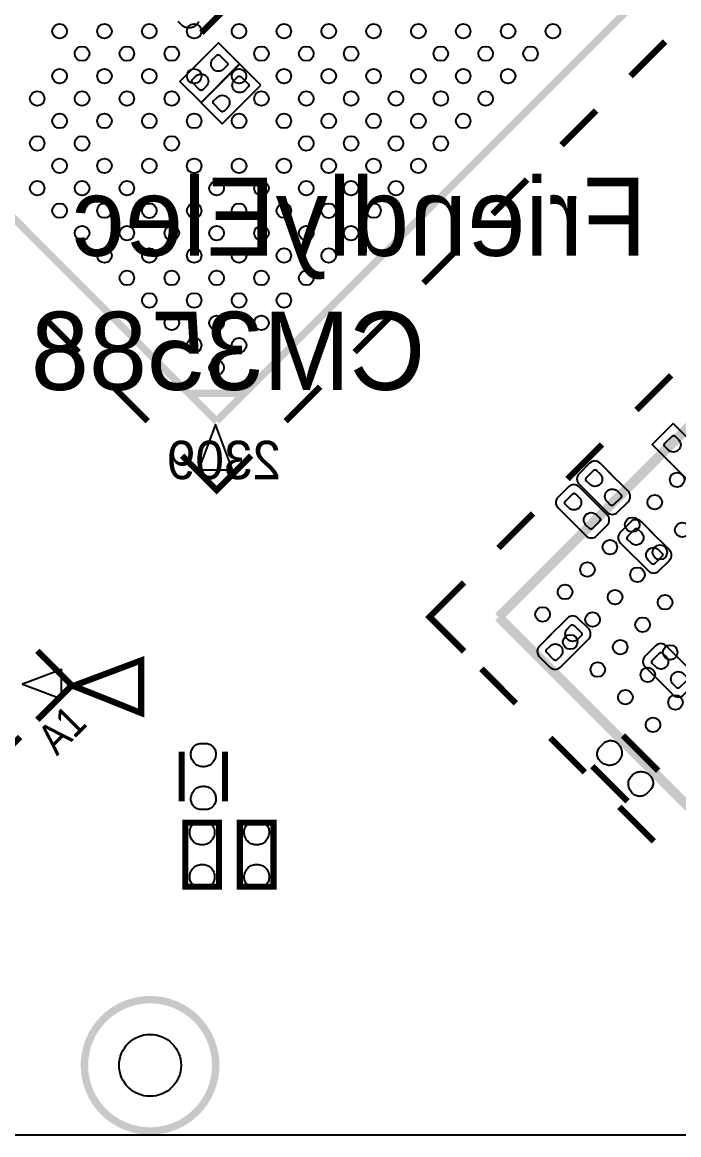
# Model space of a CAD drawing. Extents: x 0 to 69.8, y 0 to 65.
# Drawn here: x 23.52 to 36.97, y 0 to 22.8 of the extents above; entities that cross this region are included whole.
import ezdxf

# ---------------------------------------------------------------- set-up
doc = ezdxf.new("R2010")
doc.units = 0
for name, color, linetype in [('BG_OUTLINE', 254, 'CONTINUOUS'), ('PG_SILKSCREEN_BOTTOM', 12, 'CONTINUOUS'), ('PG_SILKSCREEN_TOP', 254, 'CONTINUOUS'), ('PIN_BOTTOM', 1, 'CONTINUOUS'), ('PIN_TOP', 110, 'CONTINUOUS')]:
    doc.layers.add(name, color=color, linetype=linetype)

msp = doc.modelspace()

# ---------------------------------------------------------------- linework, layer by layer
at = {"layer": 'BG_OUTLINE'}
msp.add_lwpolyline([(2.999994, 0), (51.999998, 0, 0.414213), (54.999992, 2.999994), (54.999992, 62.000003, 0.414213), (51.999998, 64.999997), (2.999994, 64.999997, 0.414213), (0, 62.000003), (0, 2.999994, 0.414212)], format="xyb", close=True, dxfattribs=at)
at = {"layer": 'PG_SILKSCREEN_BOTTOM', "const_width": 0.127}
for points in [[(27.185595, 22.578593), (27.90411, 23.297109)], [(36.548695, 7.461148), (35.830307, 8.179537)], [(26.784351, 7.848549), (26.784351, 6.8326)], [(27.6733, 6.8326), (27.6733, 7.848549)], [(35.201708, 7.550937), (35.920096, 6.832549)], [(27.5479, 5.084902), (27.547926, 6.394882), (26.8589, 6.394907), (26.8589, 5.084902), (27.5479, 5.084902)], [(28.6655, 5.084902), (28.665526, 6.394882), (27.9765, 6.394907), (27.9765, 5.084902), (28.6655, 5.084902)]]:
    msp.add_lwpolyline(points, dxfattribs=at)
at = {"layer": 'PG_SILKSCREEN_BOTTOM'}
for points in [[(27.970505, 21.944711), (27.539493, 22.375698), (26.749197, 21.585504), (27.180311, 21.15439), (27.970505, 21.944711)], [(28.405099, 21.50679), (27.974011, 21.937904), (27.18369, 21.147608), (27.614804, 20.716494), (28.405099, 21.50679)], [(36.860404, 14.571955), (36.429391, 14.14084), (37.219585, 13.350646), (37.650699, 13.781659), (36.860404, 14.571955)]]:
    msp.add_lwpolyline(points, dxfattribs=at)
for points in [[(35.594595, 13.528192), (35.361093, 13.761695, 0.414093), (35.145599, 13.761695), (34.93008, 13.546201, 0.414379), (34.93008, 13.33058), (35.50478, 12.75588, 0.4144), (35.720401, 12.75588), (35.935895, 12.971399, 0.414114), (35.935895, 13.186893), (35.522789, 13.599998)], [(35.162795, 13.045592), (34.929293, 13.279095, 0.414112), (34.713799, 13.279095), (34.49828, 13.063601, 0.414379), (34.49828, 12.84798), (35.07298, 12.27328, 0.414197), (35.288499, 12.27328), (35.503993, 12.488799, 0.414298), (35.503993, 12.704293), (35.090989, 13.117398)], [(36.439907, 12.325655), (36.206405, 12.559157, 0.414249), (35.990886, 12.559157), (35.77529, 12.343638, 0.414166), (35.77529, 12.128144), (36.350092, 11.553342, 0.414059), (36.565586, 11.553342), (36.781105, 11.768938, 0.414142), (36.781105, 11.984457), (36.367999, 12.397537)], [(34.350782, 10.24542), (34.117305, 10.011918, 0.414159), (34.117305, 9.796399), (34.332799, 9.580905, 0.414392), (34.548394, 9.580905), (35.123095, 10.155606, 0.414195), (35.123095, 10.371099), (34.907601, 10.58672, 0.414284), (34.69198, 10.58672), (34.279002, 10.173614)], [(36.947805, 9.785655), (36.714303, 10.019157, 0.414106), (36.498809, 10.019157), (36.28329, 9.803638, 0.414337), (36.28329, 9.588043), (36.857991, 9.013342, 0.414202), (37.07351, 9.013342), (37.289003, 9.228836, 0.41434), (37.289003, 9.444355), (36.875999, 9.857435)]]:
    msp.add_lwpolyline(points, format="xyb", dxfattribs=at)
at = {"layer": 'PG_SILKSCREEN_TOP'}
for points, const_width in [([(27.499996, 14.622094), (11.236503, 30.885511)], 0.150089), ([(43.763413, 30.885511), (27.499996, 14.622094)], 0.150089), ([(36.692408, 22.400209), (35.985196, 21.693099)], 0.127), ([(33.280909, 10.609656), (43.887695, 21.216442)], 0.199898), ([(35.278111, 20.985988), (34.571, 20.278903)], 0.127), ([(33.86389, 19.571792), (33.156804, 18.864707)], 0.127), ([(32.449694, 18.157596), (31.742609, 17.450511)], 0.127), ([(24.671503, 16.03629), (23.964392, 16.743401)], 0.127), ([(31.035498, 16.743401), (30.328387, 16.03629)], 0.127), ([(36.1093, 14.852345), (36.816386, 15.559456)], 0.127), ([(26.085698, 14.622094), (25.378689, 15.329205)], 0.127), ([(29.621302, 15.329205), (28.914192, 14.622094)], 0.127), ([(28.01559, 15.190597), (26.981099, 15.190597)], 0.150089), ([(34.695105, 13.438149), (35.40219, 14.145158)], 0.127), ([(26.792911, 13.915009), (27.499996, 13.207898), (28.207106, 13.915009)], 0.127), ([(33.280909, 12.023852), (33.987994, 12.731039)], 0.127), ([(32.573798, 9.902546), (31.866688, 10.609656), (32.573798, 11.316741)], 0.127), ([(40.351888, 3.538652), (33.280909, 10.609656)], 0.199898), ([(23.827105, 8.501634), (24.534292, 9.208719), (23.827105, 9.91583)], 0.127), ([(24.534292, 9.208719), (25.955498, 8.641715), (25.955498, 9.719335), (24.518595, 9.180525)], 0.127), ([(32.92729, 9.549155), (33.634299, 8.842045)], 0.127), ([(23.473689, 8.148218), (22.766604, 7.441032)], 0.127), ([(34.341486, 8.134858), (35.048596, 7.427747)], 0.127), ([(35.755707, 6.720738), (36.462995, 6.01345)], 0.127)]:
    msp.add_lwpolyline(points, dxfattribs=dict(at, const_width=const_width))
for points in [[(27.826894, 13.624306), (27.477593, 14.5558), (27.128191, 13.624306)], [(27.826792, 13.624204), (27.477695, 14.555699), (27.128191, 13.624204)], [(24.319001, 8.930996), (24.319001, 9.530893), (23.5188, 9.231097)]]:
    msp.add_lwpolyline(points, close=True, dxfattribs=at)
at = {"layer": 'PG_SILKSCREEN_TOP', "const_width": 0.1524}
msp.add_lwpolyline([(27.4828, 1.4224, 1), (24.7904, 1.4224, 1), (27.4828, 1.4224)], format="xyb", dxfattribs=at)
at = {"layer": 'PIN_BOTTOM'}
msp.add_lwpolyline([(27.132636, 22.804907), (27.119428, 22.78474), (27.104289, 22.766071), (27.087449, 22.748824), (27.072107, 22.733203), (27.055216, 22.719538), (27.037132, 22.707524), (27.017878, 22.697618), (26.997355, 22.689693), (26.976502, 22.683978), (26.955166, 22.680574), (26.9335, 22.679304), (26.911529, 22.680371), (26.890167, 22.683775), (26.869187, 22.689363), (26.848892, 22.697059), (26.829385, 22.706965), (26.811122, 22.718979), (26.794308, 22.732695), (26.711834, 22.815144)], dxfattribs=at)
for points in [[(27.430679, 22.048165), (27.502536, 22.119996, -0.376089), (27.566849, 22.115755), (27.719528, 21.963101, -0.366021), (27.714778, 21.907754), (27.642947, 21.835897, -0.999197)], [(27.2891, 21.48205), (27.217243, 21.410219, -0.376089), (27.15293, 21.414461), (27.000251, 21.567115, -0.366021), (27.005001, 21.622461), (27.076832, 21.694318, -0.999197)], [(27.865197, 21.610269), (27.937054, 21.6821, -0.376089), (28.001366, 21.677859), (28.154046, 21.525205, -0.366021), (28.149296, 21.469858), (28.077465, 21.398001, -0.999197)], [(27.723617, 21.044154), (27.651761, 20.972323, -0.376089), (27.587448, 20.976565), (27.434769, 21.129219, -0.366021), (27.439518, 21.184565), (27.51135, 21.256422, -0.999197)], [(36.75695, 14.032027), (36.685118, 14.103883, -0.376089), (36.68936, 14.168196), (36.842014, 14.320876, -0.366021), (36.897361, 14.316126), (36.969217, 14.244295, -0.999197)], [(35.149942, 13.32959), (35.078111, 13.401446, -0.376089), (35.082353, 13.465759), (35.235007, 13.618439, -0.366021), (35.290354, 13.613689), (35.36221, 13.541858, -0.999197)], [(35.716058, 13.18801), (35.787889, 13.116154, -0.376089), (35.783647, 13.051841), (35.630993, 12.899161, -0.366021), (35.575646, 12.903911), (35.50379, 12.975742, -0.999197)], [(34.718142, 12.84699), (34.646311, 12.918846, -0.376089), (34.650553, 12.983159), (34.803207, 13.135839, -0.366021), (34.858554, 13.131089), (34.93041, 13.059258, -0.999197)], [(35.284258, 12.70541), (35.356089, 12.633554, -0.376089), (35.351847, 12.569241), (35.199193, 12.416561, -0.366021), (35.143846, 12.421311), (35.07199, 12.493142, -0.999197)], [(35.995153, 12.127027), (35.923322, 12.198883, -0.376089), (35.927563, 12.263196), (36.080217, 12.415876, -0.366021), (36.135564, 12.411126), (36.207421, 12.339295, -0.999197)], [(36.561268, 11.985447), (36.633099, 11.913591, -0.376089), (36.628857, 11.849278), (36.476203, 11.696598, -0.366021), (36.420857, 11.701348), (36.349, 11.773179, -0.999197)], [(34.69099, 10.366858), (34.762846, 10.438689, -0.376089), (34.827159, 10.434447), (34.979839, 10.281793, -0.366021), (34.975089, 10.226446), (34.903258, 10.15459, -0.999197)], [(34.54941, 9.800742), (34.477554, 9.728911, -0.376089), (34.413241, 9.733153), (34.260561, 9.885807, -0.366021), (34.265311, 9.941154), (34.337142, 10.01301, -0.999197)], [(36.503153, 9.587027), (36.431322, 9.658883, -0.376089), (36.435563, 9.723196), (36.588217, 9.875876, -0.366021), (36.643564, 9.871126), (36.715421, 9.799295, -0.999197)], [(37.069268, 9.445447), (37.141099, 9.373591, -0.376089), (37.136857, 9.309278), (36.984203, 9.156598, -0.366021), (36.928857, 9.161348), (36.857, 9.233179, -0.999197)]]:
    msp.add_lwpolyline(points, format="xyb", close=True, dxfattribs=at)
for points in [[(27.482521, 7.823098), (27.483816, 7.798994), (27.482521, 7.775092), (27.479523, 7.751293), (27.474215, 7.727594), (27.466519, 7.704811), (27.457121, 7.682687), (27.445716, 7.661605), (27.432533, 7.641488), (27.417319, 7.622692), (27.400834, 7.605192), (27.382521, 7.589495), (27.362937, 7.575499), (27.340128, 7.564095), (27.316227, 7.5549), (27.291538, 7.548093), (27.266417, 7.54319), (27.241017, 7.541006), (27.215617, 7.541006), (27.190217, 7.54319), (27.165021, 7.548093), (27.140433, 7.5549), (27.116532, 7.564095), (27.093723, 7.575499), (27.073936, 7.588987), (27.055318, 7.604201), (27.038325, 7.621194), (27.023136, 7.63999), (27.009623, 7.659802), (26.998219, 7.681189), (26.988821, 7.703287), (26.981734, 7.726096), (26.976832, 7.749692), (26.974317, 7.773594), (26.974038, 7.797698), (26.973835, 7.819593), (26.976121, 7.841209), (26.980413, 7.862494), (26.987017, 7.883093), (26.995933, 7.90321), (27.006626, 7.922006), (27.019326, 7.939507), (27.033728, 7.955712), (27.050035, 7.970495), (27.067535, 7.983195), (27.086331, 7.994091), (27.106118, 8.003007), (27.126921, 8.009788), (27.148333, 8.014208), (27.169923, 8.016392), (27.286534, 8.016392), (27.307819, 8.014411), (27.328927, 8.009788), (27.349425, 8.00321), (27.369033, 7.994599), (27.387829, 7.983906), (27.40533, 7.971511), (27.421332, 7.957287), (27.435835, 7.94131), (27.448535, 7.923987), (27.459432, 7.905394), (27.468627, 7.885887), (27.475434, 7.865593), (27.480031, 7.844511)], [(35.713416, 8.026629), (35.731374, 8.0105), (35.74735, 7.992669), (35.762057, 7.97372), (35.775062, 7.953223), (35.78573, 7.931658), (35.794721, 7.909382), (35.801579, 7.886395), (35.806482, 7.862849), (35.808996, 7.838796), (35.809733, 7.814767), (35.807879, 7.790713), (35.803916, 7.76699), (35.795864, 7.742784), (35.78545, 7.71939), (35.772827, 7.697114), (35.758526, 7.67588), (35.742118, 7.656373), (35.724135, 7.638415), (35.704628, 7.622007), (35.683368, 7.607656), (35.661168, 7.595083), (35.637749, 7.584694), (35.613569, 7.576617), (35.590023, 7.572172), (35.566121, 7.569759), (35.542068, 7.569759), (35.518039, 7.572299), (35.494493, 7.576769), (35.471303, 7.58383), (35.449027, 7.592797), (35.427895, 7.603922), (35.407727, 7.61713), (35.389058, 7.632268), (35.371811, 7.649108), (35.35619, 7.66445), (35.342525, 7.681341), (35.330511, 7.699426), (35.320605, 7.718679), (35.31268, 7.739202), (35.306965, 7.760056), (35.303562, 7.781392), (35.302292, 7.803058), (35.303358, 7.825029), (35.306762, 7.84639), (35.31235, 7.867371), (35.320046, 7.887665), (35.329952, 7.907172), (35.341966, 7.925435), (35.355682, 7.94225), (35.438131, 8.024724), (35.45459, 8.038363), (35.472776, 8.050022), (35.491928, 8.059852), (35.511892, 8.06765), (35.532746, 8.073365), (35.553879, 8.076971), (35.57524, 8.078241), (35.596805, 8.0772), (35.618039, 8.073923), (35.638892, 8.068488), (35.659187, 8.061198), (35.678339, 8.051648), (35.6965, 8.039989)], [(36.036961, 6.985483), (36.019003, 7.001612), (36.003027, 7.019442), (35.98832, 7.038391), (35.975315, 7.058889), (35.964647, 7.080453), (35.955656, 7.102729), (35.948798, 7.125716), (35.943896, 7.149262), (35.941381, 7.173316), (35.940644, 7.197344), (35.942499, 7.221398), (35.946461, 7.245121), (35.954513, 7.269328), (35.964927, 7.292721), (35.977551, 7.314997), (35.991851, 7.336231), (36.008259, 7.355738), (36.026242, 7.373696), (36.04575, 7.390105), (36.067009, 7.404456), (36.089209, 7.417029), (36.112628, 7.427417), (36.136809, 7.435494), (36.160354, 7.439939), (36.184256, 7.442352), (36.20831, 7.442352), (36.232338, 7.439812), (36.255884, 7.435342), (36.279074, 7.428281), (36.30135, 7.419315), (36.322483, 7.408189), (36.34265, 7.394981), (36.361319, 7.379843), (36.378566, 7.363003), (36.394187, 7.347661), (36.407852, 7.33077), (36.419866, 7.312685), (36.429772, 7.293432), (36.437697, 7.272909), (36.443412, 7.252056), (36.446816, 7.23072), (36.448086, 7.209053), (36.447019, 7.187082), (36.443615, 7.165721), (36.438027, 7.144741), (36.430331, 7.124446), (36.420425, 7.104939), (36.408411, 7.086676), (36.394695, 7.069861), (36.312246, 6.987388), (36.295787, 6.973748), (36.277601, 6.962089), (36.258449, 6.952259), (36.238485, 6.944462), (36.217631, 6.938747), (36.196499, 6.93514), (36.175137, 6.93387), (36.153573, 6.934911), (36.132338, 6.938188), (36.111485, 6.943623), (36.09119, 6.950913), (36.072039, 6.960464), (36.053878, 6.972122)], [(26.97513, 6.858102), (26.973835, 6.882206), (26.97513, 6.906108), (26.978127, 6.929907), (26.983436, 6.953606), (26.991132, 6.976389), (27.00053, 6.998513), (27.011935, 7.019595), (27.025117, 7.039712), (27.040332, 7.058508), (27.056817, 7.076008), (27.07513, 7.091705), (27.094713, 7.105701), (27.117523, 7.117105), (27.141424, 7.1263), (27.166113, 7.133107), (27.191233, 7.13801), (27.216633, 7.140194), (27.242033, 7.140194), (27.267433, 7.13801), (27.29263, 7.133107), (27.317217, 7.1263), (27.341119, 7.117105), (27.363928, 7.105701), (27.383715, 7.092213), (27.402333, 7.076999), (27.419325, 7.060006), (27.434515, 7.04121), (27.448027, 7.021398), (27.459432, 7.000011), (27.46883, 6.977913), (27.475917, 6.955104), (27.480819, 6.931508), (27.483333, 6.907606), (27.483613, 6.883502), (27.483816, 6.861607), (27.48153, 6.839991), (27.477237, 6.818706), (27.470633, 6.798107), (27.461718, 6.77799), (27.451025, 6.759194), (27.438325, 6.741693), (27.423923, 6.725488), (27.407616, 6.710705), (27.390115, 6.698005), (27.371319, 6.687109), (27.351533, 6.678193), (27.33073, 6.671412), (27.309318, 6.666992), (27.287728, 6.664808), (27.171117, 6.664808), (27.149831, 6.666789), (27.128724, 6.671412), (27.108226, 6.67799), (27.088617, 6.686601), (27.069821, 6.697294), (27.052321, 6.709689), (27.036319, 6.723913), (27.021815, 6.73989), (27.009115, 6.757213), (26.998219, 6.775806), (26.989024, 6.795313), (26.982217, 6.815607), (26.977619, 6.836689)], [(27.457095, 6.222898), (27.458391, 6.198794), (27.457095, 6.174892), (27.454098, 6.151093), (27.448789, 6.127394), (27.441093, 6.104611), (27.431695, 6.082487), (27.420291, 6.061405), (27.407108, 6.041288), (27.391893, 6.022492), (27.375409, 6.004992), (27.357095, 5.989295), (27.337512, 5.975299), (27.314703, 5.963895), (27.290801, 5.9547), (27.266113, 5.947893), (27.240992, 5.94299), (27.215592, 5.940806), (27.190192, 5.940806), (27.164792, 5.94299), (27.139595, 5.947893), (27.115008, 5.9547), (27.091107, 5.963895), (27.068297, 5.975299), (27.048511, 5.988787), (27.029893, 6.004001), (27.0129, 6.020994), (26.997711, 6.03979), (26.984198, 6.059602), (26.972793, 6.080989), (26.963395, 6.103087), (26.956309, 6.125896), (26.951407, 6.149492), (26.948892, 6.173394), (26.948613, 6.197498), (26.948409, 6.219393), (26.950695, 6.241009), (26.954988, 6.262294), (26.961592, 6.282893), (26.970507, 6.30301), (26.981201, 6.321806), (26.993901, 6.339307), (27.008303, 6.355512), (27.024609, 6.370295), (27.04211, 6.382995), (27.060906, 6.393891), (27.080693, 6.402807), (27.101495, 6.409588), (27.122907, 6.414008), (27.144497, 6.416192), (27.261109, 6.416192), (27.282394, 6.414211), (27.303501, 6.409588), (27.323999, 6.40301), (27.343608, 6.394399), (27.362404, 6.383706), (27.379905, 6.371311), (27.395907, 6.357087), (27.41041, 6.34111), (27.42311, 6.323787), (27.434007, 6.305194), (27.443201, 6.285687), (27.450009, 6.265393), (27.454606, 6.244311)], [(28.574695, 6.222898), (28.575991, 6.198794), (28.574695, 6.174892), (28.571698, 6.151093), (28.566389, 6.127394), (28.558693, 6.104611), (28.549295, 6.082487), (28.537891, 6.061405), (28.524708, 6.041288), (28.509493, 6.022492), (28.493009, 6.004992), (28.474695, 5.989295), (28.455112, 5.975299), (28.432303, 5.963895), (28.408401, 5.9547), (28.383713, 5.947893), (28.358592, 5.94299), (28.333192, 5.940806), (28.307792, 5.940806), (28.282392, 5.94299), (28.257195, 5.947893), (28.232608, 5.9547), (28.208707, 5.963895), (28.185897, 5.975299), (28.166111, 5.988787), (28.147493, 6.004001), (28.1305, 6.020994), (28.115311, 6.03979), (28.101798, 6.059602), (28.090393, 6.080989), (28.080995, 6.103087), (28.073909, 6.125896), (28.069007, 6.149492), (28.066492, 6.173394), (28.066213, 6.197498), (28.066009, 6.219393), (28.068295, 6.241009), (28.072588, 6.262294), (28.079192, 6.282893), (28.088107, 6.30301), (28.098801, 6.321806), (28.111501, 6.339307), (28.125903, 6.355512), (28.142209, 6.370295), (28.15971, 6.382995), (28.178506, 6.393891), (28.198293, 6.402807), (28.219095, 6.409588), (28.240507, 6.414008), (28.262097, 6.416192), (28.378709, 6.416192), (28.399994, 6.414211), (28.421101, 6.409588), (28.441599, 6.40301), (28.461208, 6.394399), (28.480004, 6.383706), (28.497505, 6.371311), (28.513507, 6.357087), (28.52801, 6.34111), (28.54071, 6.323787), (28.551607, 6.305194), (28.560801, 6.285687), (28.567609, 6.265393), (28.572206, 6.244311)], [(26.949705, 5.257902), (26.948409, 5.282006), (26.949705, 5.305908), (26.952702, 5.329707), (26.958011, 5.353406), (26.965707, 5.376189), (26.975105, 5.398313), (26.986509, 5.419395), (26.999692, 5.439512), (27.014907, 5.458308), (27.031391, 5.475808), (27.049705, 5.491505), (27.069288, 5.505501), (27.092097, 5.516905), (27.115999, 5.5261), (27.140687, 5.532907), (27.165808, 5.53781), (27.191208, 5.539994), (27.216608, 5.539994), (27.242008, 5.53781), (27.267205, 5.532907), (27.291792, 5.5261), (27.315693, 5.516905), (27.338503, 5.505501), (27.358289, 5.492013), (27.376907, 5.476799), (27.3939, 5.459806), (27.409089, 5.44101), (27.422602, 5.421198), (27.434007, 5.399811), (27.443405, 5.377713), (27.450491, 5.354904), (27.455393, 5.331308), (27.457908, 5.307406), (27.458187, 5.283302), (27.458391, 5.261407), (27.456105, 5.239791), (27.451812, 5.218506), (27.445208, 5.197907), (27.436293, 5.17779), (27.425599, 5.158994), (27.412899, 5.141493), (27.398497, 5.125288), (27.382191, 5.110505), (27.36469, 5.097805), (27.345894, 5.086909), (27.326107, 5.077993), (27.305305, 5.071212), (27.283893, 5.066792), (27.262303, 5.064608), (27.145691, 5.064608), (27.124406, 5.066589), (27.103299, 5.071212), (27.082801, 5.07779), (27.063192, 5.086401), (27.044396, 5.097094), (27.026895, 5.109489), (27.010893, 5.123713), (26.99639, 5.13969), (26.98369, 5.157013), (26.972793, 5.175606), (26.963599, 5.195113), (26.956791, 5.215407), (26.952194, 5.236489)], [(28.067305, 5.257902), (28.066009, 5.282006), (28.067305, 5.305908), (28.070302, 5.329707), (28.075611, 5.353406), (28.083307, 5.376189), (28.092705, 5.398313), (28.104109, 5.419395), (28.117292, 5.439512), (28.132507, 5.458308), (28.148991, 5.475808), (28.167305, 5.491505), (28.186888, 5.505501), (28.209697, 5.516905), (28.233599, 5.5261), (28.258287, 5.532907), (28.283408, 5.53781), (28.308808, 5.539994), (28.334208, 5.539994), (28.359608, 5.53781), (28.384805, 5.532907), (28.409392, 5.5261), (28.433293, 5.516905), (28.456103, 5.505501), (28.475889, 5.492013), (28.494507, 5.476799), (28.5115, 5.459806), (28.526689, 5.44101), (28.540202, 5.421198), (28.551607, 5.399811), (28.561005, 5.377713), (28.568091, 5.354904), (28.572993, 5.331308), (28.575508, 5.307406), (28.575787, 5.283302), (28.575991, 5.261407), (28.573705, 5.239791), (28.569412, 5.218506), (28.562808, 5.197907), (28.553893, 5.17779), (28.543199, 5.158994), (28.530499, 5.141493), (28.516097, 5.125288), (28.499791, 5.110505), (28.48229, 5.097805), (28.463494, 5.086909), (28.443707, 5.077993), (28.422905, 5.071212), (28.401493, 5.066792), (28.379903, 5.064608), (28.263291, 5.064608), (28.242006, 5.066589), (28.220899, 5.071212), (28.200401, 5.07779), (28.180792, 5.086401), (28.161996, 5.097094), (28.144495, 5.109489), (28.128493, 5.123713), (28.11399, 5.13969), (28.10129, 5.157013), (28.090393, 5.175606), (28.081199, 5.195113), (28.074391, 5.215407), (28.069794, 5.236489)]]:
    msp.add_lwpolyline(points, close=True, dxfattribs=at)
at = {"layer": 'PIN_TOP'}
for centre, radius in [((24.282502, 22.61235), 0.15), ((25.201778, 22.61235), 0.15), ((26.120979, 22.61235), 0.15), ((27.04023, 22.61235), 0.15), ((27.95938, 22.612299), 0.15), ((28.878581, 22.61235), 0.15), ((29.798213, 22.61235), 0.15), ((30.71749, 22.61235), 0.15), ((31.636564, 22.612375), 0.15), ((32.555815, 22.61235), 0.15), ((33.475066, 22.61235), 0.15), ((34.394292, 22.61235), 0.15), ((24.74214, 22.152737), 0.15), ((25.661366, 22.152762), 0.15), ((26.580617, 22.152737), 0.15), ((28.418942, 22.152737), 0.15), ((29.338397, 22.152534), 0.15), ((30.257852, 22.152737), 0.15), ((32.096202, 22.152762), 0.15), ((33.015428, 22.152737), 0.15), ((33.934679, 22.152762), 0.15), ((24.282527, 21.693124), 0.15), ((25.201753, 21.693124), 0.15), ((26.121004, 21.693124), 0.15), ((27.04023, 21.693124), 0.15), ((27.959406, 21.6932), 0.15), ((28.878759, 21.692895), 0.15), ((29.798035, 21.692895), 0.15), ((30.717388, 21.6932), 0.15), ((31.63664, 21.6932), 0.15), ((32.555815, 21.693124), 0.15), ((33.475041, 21.693124), 0.15), ((23.822914, 21.233486), 0.15), ((24.74214, 21.233511), 0.15), ((25.661366, 21.233486), 0.15), ((26.580617, 21.233511), 0.15), ((28.419222, 21.233359), 0.15), ((29.338397, 21.233282), 0.15), ((30.257572, 21.233359), 0.15), ((31.177027, 21.233562), 0.15), ((32.096278, 21.233562), 0.15), ((33.015428, 21.233511), 0.15), ((24.282502, 20.773898), 0.15), ((25.201778, 20.773898), 0.15), ((26.120979, 20.773898), 0.15), ((27.04018, 20.773949), 0.15), ((27.959609, 20.773746), 0.15), ((28.87886, 20.773746), 0.15), ((29.797934, 20.773746), 0.15), ((30.717185, 20.773746), 0.15), ((31.63664, 20.773949), 0.15), ((32.555891, 20.773949), 0.15), ((23.822914, 20.314285), 0.15), ((24.74214, 20.31426), 0.15), ((26.580541, 20.314336), 0.15), ((29.338397, 20.314209), 0.15), ((30.257572, 20.314107), 0.15), ((31.176824, 20.314107), 0.15), ((32.096253, 20.314336), 0.15), ((24.282527, 19.854647), 0.15), ((25.201753, 19.854647), 0.15), ((26.120928, 19.854723), 0.15), ((27.040357, 19.854494), 0.15), ((27.959634, 19.854494), 0.15), ((28.878759, 19.85457), 0.15), ((29.798035, 19.85457), 0.15), ((30.717185, 19.854494), 0.15), ((31.636437, 19.854494), 0.15), ((23.822965, 19.395084), 0.15), ((24.74214, 19.395034), 0.15), ((25.661315, 19.395084), 0.15), ((27.499996, 19.394881), 0.15), ((28.419171, 19.394957), 0.15), ((29.338397, 19.394957), 0.15), ((30.257648, 19.394957), 0.15), ((31.176798, 19.394881), 0.15), ((24.282578, 18.935497), 0.15), ((25.201702, 18.935497), 0.15), ((26.121131, 18.935268), 0.15), ((27.040383, 18.935268), 0.15), ((27.959533, 18.935344), 0.15), ((28.878784, 18.935344), 0.15), ((29.798035, 18.935319), 0.15), ((30.717261, 18.935344), 0.15), ((24.74214, 18.475935), 0.15), ((25.661518, 18.475655), 0.15), ((26.58077, 18.47563), 0.15), ((27.49992, 18.475731), 0.15), ((28.419171, 18.475706), 0.15), ((29.338422, 18.475706), 0.15), ((30.257623, 18.475706), 0.15), ((25.201956, 18.016093), 0.15), ((26.121157, 18.016042), 0.15), ((27.040307, 18.016093), 0.15), ((27.959558, 18.016093), 0.15), ((28.878784, 18.016093), 0.15), ((29.798035, 18.016093), 0.15), ((25.661595, 17.55648), 0.15), ((26.580694, 17.556505), 0.15), ((27.49992, 17.55648), 0.15), ((28.419171, 17.55648), 0.15), ((29.338397, 17.55648), 0.15), ((26.121131, 17.096943), 0.15), ((27.040307, 17.096867), 0.15), ((27.959558, 17.096842), 0.15), ((28.878784, 17.096867), 0.15), ((26.58077, 16.637305), 0.15), ((27.499945, 16.637229), 0.15), ((28.419171, 16.637229), 0.15), ((27.040383, 16.177692), 0.15), ((27.959558, 16.177641), 0.15), ((27.499996, 15.718079), 0.15), ((36.940185, 13.420471), 0.15), ((36.480623, 12.960909), 0.15), ((36.02101, 12.50127), 0.15), ((37.046383, 12.395149), 0.15), ((35.561397, 12.041657), 0.15), ((36.58677, 11.935511), 0.15), ((35.101759, 11.582044), 0.15), ((36.127157, 11.475923), 0.15), ((34.642171, 11.122431), 0.15), ((35.667518, 11.016285), 0.15), ((36.692688, 10.910367), 0.15), ((34.182533, 10.662793), 0.15), ((35.207905, 10.556672), 0.15), ((36.233075, 10.450754), 0.15), ((34.748292, 10.097059), 0.15), ((35.773462, 9.991141), 0.15), ((36.798834, 9.884994), 0.15), ((35.313823, 9.531502), 0.15), ((36.339221, 9.425381), 0.15), ((35.879583, 8.965743), 0.15), ((36.904981, 8.859622), 0.15), ((36.445342, 8.399983), 0.15), ((26.1366, 1.4224), 0.635)]:
    msp.add_circle(centre, radius, dxfattribs=at)

# ---------------------------------------------------------------- texts
at = {"layer": 'PG_SILKSCREEN_BOTTOM', "text_generation_flag": 2}
for s, height, p in [('FriendlyElec', 1.6002, (36.322, 18.0102)), ('CM3588', 1.6002, (31.781191, 15.263012)), ('2309', 0.7874, (28.821202, 13.432993))]:
    msp.add_text(s, height=height, dxfattribs=at).set_placement(p)
at = {"layer": 'PG_SILKSCREEN_TOP', "width": 0.88}
msp.add_text('A1', height=0.635, rotation=45, dxfattribs=at).set_placement((24.225301, 7.749616))

doc.saveas('drawing.dxf')
